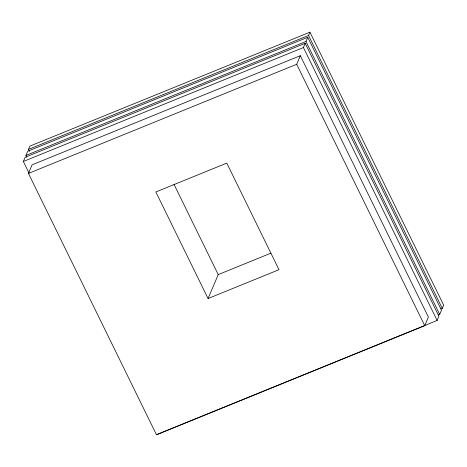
<?xml version="1.0" encoding="UTF-8"?>
<svg xmlns="http://www.w3.org/2000/svg" width="467" height="467" viewBox="0 0 467 467"><rect width="100%" height="100%" fill="white"/><g stroke="black" fill="none" stroke-linecap="round" stroke-linejoin="round"><path stroke-width="0.7" d="M29.123 173.257L23.35 161.477L25.136 157.274L305.202 43.326L438.916 316.252L437.135 320.455L157.064 434.403M26.87 157.408L25.913 155.447L27.693 151.244L307.765 37.296L441.478 310.216L439.692 314.419L438.344 314.974M29.433 151.378L28.469 149.417L29.865 146.124L309.936 32.176L443.65 305.103L442.255 308.389L440.906 308.938M28.44 173.42L32.089 164.833L300.328 55.696L428.397 317.099L424.754 325.686L156.509 434.824L28.44 173.42L296.685 64.288L300.328 55.696M23.35 161.477L303.422 47.529L305.202 43.326M25.913 155.447L305.978 41.499L307.765 37.296M28.469 149.417L308.541 35.469L309.936 32.176M208.066 298.541L278.992 269.687L226.775 163.117L155.85 191.972L208.066 298.541L218.229 274.602L270.913 253.161M308.541 35.469L442.255 308.389M305.978 41.499L439.692 314.419M303.422 47.529L437.135 320.455M296.685 64.288L424.754 325.686M174.022 184.377L218.229 274.602"/></g></svg>
